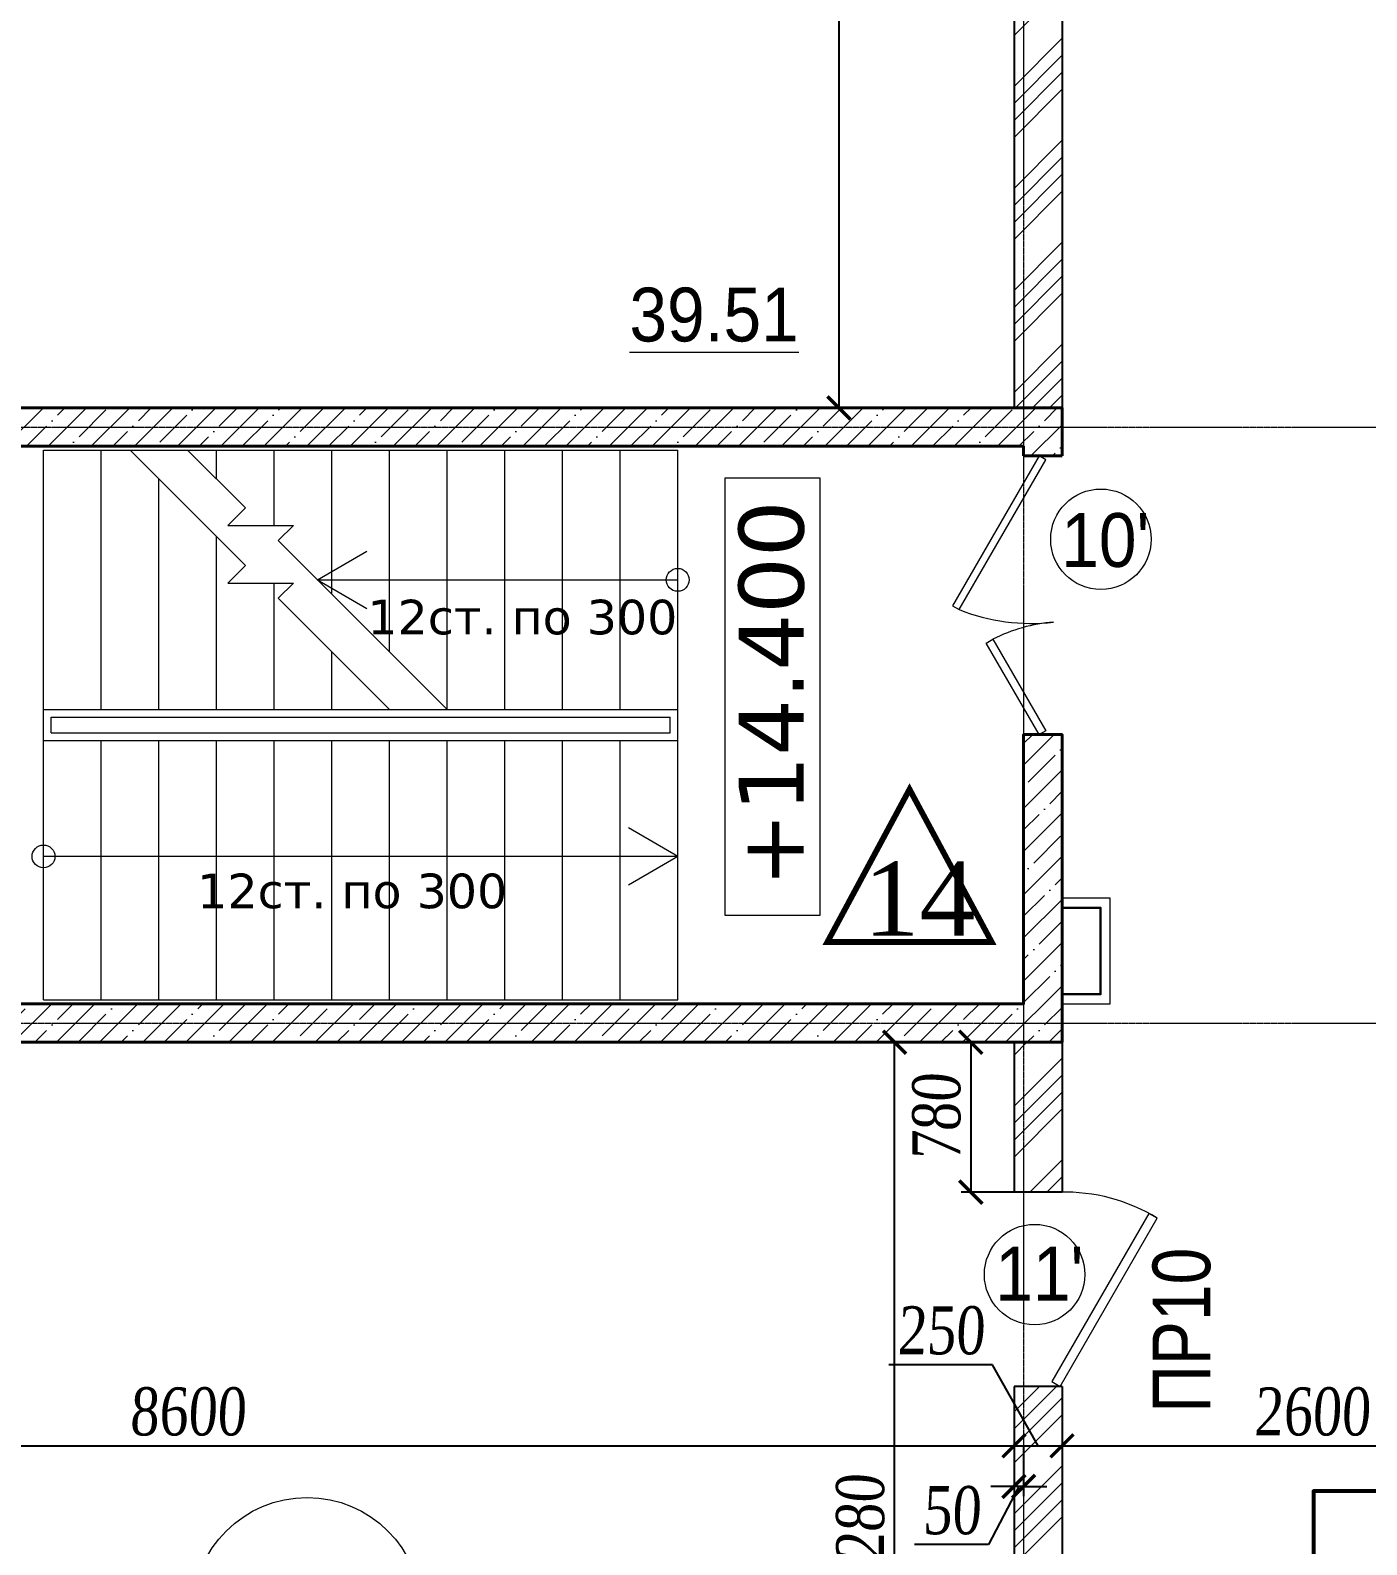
# Model space of a CAD drawing. Header units: inches. Extents: x -407541 to 6688123, y -998590 to 1205599.
# Drawn here: x 90235 to 97189, y 225124 to 233001 of the extents above; entities that cross this region are included whole.
import ezdxf

# ---------------------------------------------------------------- set-up
doc = ezdxf.new("R2010")
doc.units = ezdxf.units.IN
doc.header["$MEASUREMENT"] = 0
doc.linetypes.add('ACAD_ISO04W100', pattern=[30, 24, -3, 0, -3])
for name, color, linetype, lineweight in [('1', 7, 'Continuous', 18), ('ведомость проемов', 3, 'Continuous', 9), ('гипрок', 35, 'Continuous', 15), ('двери', 123, 'Continuous', 13), ('Дырки ВК', 26, 'Continuous', 30), ('Лестница', 7, 'Continuous', 13), ('марки полов', 140, 'Continuous', 5), ('МОНОЛИТ', 5, 'Continuous', 40), ('Оси', 254, 'ACAD_ISO04W100', 5), ('отметки', 50, 'Continuous', 13), ('ПЕРЕГОРОДКА', 7, 'Continuous', 25), ('Перемычки', 21, 'Continuous', 13), ('площади', 40, 'Continuous', 9), ('размер внутр', 142, 'Continuous', 5), ('Текст', 7, 'Continuous', 18), ('Штриховка', 7, 'Continuous', 9), ('ШТРИХОВКА КИРПИЧ', 30, 'Continuous', 9), ('Экспликацийа', 7, 'Continuous', 18)]:
    doc.layers.add(name, color=color, linetype=linetype, lineweight=lineweight)
doc.styles.get("Standard").update_dxf_attribs({"font": 'arial.ttf'})
doc.styles.add('style1', font='arial.ttf', dxfattribs={"width": 0.9, "height": 500})
doc.styles.add('STYLE2', font='times.ttf', dxfattribs={"width": 0.8, "oblique": 3})
doc.styles.add('стиль1', font='times.ttf')
doc.dimstyles.new('vnytren', dxfattribs={"dimtxt": 250, "dimasz": 120, "dimexe": 50, "dimexo": 0, "dimgap": 50, "dimtad": 1, "dimdec": 0, "dimzin": 0, "dimdsep": 46, "dimtxsty": 'STYLE2', "dimblk": 'ARCHTICK', "dimcen": 0, "dimadec": 0, "dimazin": 0, "dimtfac": 1, "dimtdec": 0, "dimtmove": 1, "dimatfit": 2, "dimldrblk": 'DOT', "dimfxl": 1, "dimtolj": 1, "dimtzin": 0, "dimarcsym": 0})

# ---------------------------------------------------------------- blocks, each defined once
blk = doc.blocks.new('DOOR910')
at = {"layer": 'двери'}
for p, q in [((6780603.9, 859519.6), (6780503.9, 859519.6)), ((6780603.9, 858509.6), (6780503.9, 858509.6))]:
    blk.add_line(p, q, dxfattribs=at)
blk.add_lwpolyline([(6781108.9, 859384.3), (6781065.6, 859409.3), (6780560.6, 858534.6), (6780603.9, 858509.6)], close=True, dxfattribs=at)
blk.add_arc((6780628.9, 858602.9), 917, 58.43783, 91.56217, dxfattribs=at)
blk = doc.blocks.new('DVER 2')
at = {"layer": 'двери'}
for p, q in [((6356188.8, 594490.7), (6356068.8, 594490.7)), ((6356188.8, 593040.7), (6356068.8, 593040.7))]:
    blk.add_line(p, q, dxfattribs=at)
for points in [[(6356068.8, 594490.7), (6355618.8, 593711.3), (6355653.5, 593691.3), (6356103.5, 594470.7), (6356068.8, 594490.7)], [(6356068.8, 593040.7), (6355793.8, 593517), (6355828.5, 593537), (6356103.5, 593060.7), (6356068.8, 593040.7)]]:
    blk.add_lwpolyline(points, dxfattribs=at)
for centre, radius, start, end in [((6356027.7, 594627.8), 1008.5, 248.21852, 276.66828), ((6356214.1, 592773.8), 855.2, 94.65037, 116.80634)]:
    blk.add_arc(centre, radius, start, end, dxfattribs=at)
blk = doc.blocks.new('_ARCHTICK')
at = {"color": 0, "linetype": 'ByBlock', "const_width": 0.15}
blk.add_lwpolyline([(-0.5, -0.5), (0.5, 0.5)], dxfattribs=at)
blk = doc.blocks.new('*D1645')
at = {"layer": 'размер внутр', "color": 0, "lineweight": -2, "transparency": 16777216}
for p, q in [((95353.3, 227737.6), (95078.3, 227737.6)), ((95128.3, 227737.6), (95128.3, 226957.6)), ((95353.3, 226957.6), (95078.3, 226957.6))]:
    blk.add_line(p, q, dxfattribs=at)
at = {"layer": 'размер внутр', "color": 0, "lineweight": -2, "transparency": 16777216, "xscale": 120, "yscale": 120, "zscale": 120}
for p, rotation in [((95128.3, 227737.6), 90), ((95128.3, 226957.6), 270)]:
    blk.add_blockref('_ARCHTICK', p, dxfattribs=dict(at, rotation=rotation))
at = {"layer": 'размер внутр', "color": 0, "transparency": 16777216, "insert": (94950.8, 227347.6), "char_height": 250, "attachment_point": 5, "rotation": 90, "style": 'STYLE2'}
blk.add_mtext('\\A1;780', dxfattribs=at)
blk = doc.blocks.new('_Dot')
at = {"color": 0, "linetype": 'ByBlock', "lineweight": -2}
blk.add_line((-0.5, 0), (-1, 0), dxfattribs=at)
at = {"color": 0, "linetype": 'ByBlock', "const_width": 0.5}
blk.add_lwpolyline([(-0.25, 0, 1), (0.25, 0, 1)], format="xyb", close=True, dxfattribs=at)
blk = doc.blocks.new('*D1907')
at = {"layer": 'размер внутр', "color": 0, "lineweight": -2, "transparency": 16777216}
for p, q in [((95128, 227737.6), (94681.6, 227737.6)), ((94731.6, 223457.2), (94731.6, 227737.6)), ((95204.6, 223457.2), (94681.6, 223457.2))]:
    blk.add_line(p, q, dxfattribs=at)
at = {"layer": 'размер внутр', "color": 0, "lineweight": -2, "transparency": 16777216, "xscale": 120, "yscale": 120, "zscale": 120}
for p, rotation in [((94731.6, 227737.6), 90), ((94731.6, 223457.2), 270)]:
    blk.add_blockref('_ARCHTICK', p, dxfattribs=dict(at, rotation=rotation))
at = {"layer": 'размер внутр', "color": 0, "transparency": 16777216, "insert": (94554.4, 225187), "char_height": 250, "attachment_point": 5, "rotation": 90, "style": 'STYLE2'}
blk.add_mtext('\\A1;4280', dxfattribs=at)
blk = doc.blocks.new('*D1948')
at = {"layer": 'размер внутр', "color": 0, "lineweight": -2, "transparency": 16777216}
for p, q in [((86753.4, 227555.7), (86753.4, 225588.3)), ((95353.3, 225817.4), (95353.3, 225588.3)), ((86753.4, 225638.3), (95353.3, 225638.3))]:
    blk.add_line(p, q, dxfattribs=at)
at = {"layer": 'размер внутр', "color": 0, "lineweight": -2, "transparency": 16777216, "xscale": 120, "yscale": 120, "zscale": 120, "rotation": 180}
blk.add_blockref('_ARCHTICK', (86753.4, 225638.3), dxfattribs=at)
at = {"layer": 'размер внутр', "color": 0, "lineweight": -2, "transparency": 16777216, "xscale": 120, "yscale": 120, "zscale": 120}
blk.add_blockref('_ARCHTICK', (95353.3, 225638.3), dxfattribs=at)
at = {"layer": 'размер внутр', "color": 0, "transparency": 16777216, "insert": (91053.3, 225815.5), "char_height": 250, "attachment_point": 5, "style": 'STYLE2'}
blk.add_mtext('\\A1;8600', dxfattribs=at)
blk = doc.blocks.new('*D1949')
at = {"layer": 'размер внутр', "color": 0, "lineweight": -2, "transparency": 16777216}
for p, q in [((95242, 226060.3), (94702.8, 226060.3)), ((95478.3, 225638.3), (95242, 226060.3)), ((95353.3, 225817.4), (95353.3, 225588.3)), ((95603.3, 225810.5), (95603.3, 225588.3)), ((95353.3, 225638.3), (95603.3, 225638.3))]:
    blk.add_line(p, q, dxfattribs=at)
at = {"layer": 'размер внутр', "color": 0, "lineweight": -2, "transparency": 16777216, "xscale": 120, "yscale": 120, "zscale": 120, "rotation": 180}
blk.add_blockref('_ARCHTICK', (95353.3, 225638.3), dxfattribs=at)
at = {"layer": 'размер внутр', "color": 0, "lineweight": -2, "transparency": 16777216, "xscale": 120, "yscale": 120, "zscale": 120}
blk.add_blockref('_ARCHTICK', (95603.3, 225638.3), dxfattribs=at)
at = {"layer": 'размер внутр', "color": 0, "transparency": 16777216, "insert": (94972.4, 226237.4), "char_height": 250, "attachment_point": 5, "style": 'STYLE2'}
blk.add_mtext('\\A1;250', dxfattribs=at)
blk = doc.blocks.new('*D1950')
at = {"layer": 'размер внутр', "color": 0, "lineweight": -2, "transparency": 16777216}
for p, q in [((95603.3, 225810.5), (95603.3, 225588.3)), ((98203.3, 225723.1), (98203.3, 225588.3)), ((95603.3, 225638.3), (98203.3, 225638.3))]:
    blk.add_line(p, q, dxfattribs=at)
at = {"layer": 'размер внутр', "color": 0, "lineweight": -2, "transparency": 16777216, "xscale": 120, "yscale": 120, "zscale": 120, "rotation": 180}
blk.add_blockref('_ARCHTICK', (95603.3, 225638.3), dxfattribs=at)
at = {"layer": 'размер внутр', "color": 0, "lineweight": -2, "transparency": 16777216, "xscale": 120, "yscale": 120, "zscale": 120}
blk.add_blockref('_ARCHTICK', (98203.3, 225638.3), dxfattribs=at)
at = {"layer": 'размер внутр', "color": 0, "transparency": 16777216, "insert": (96903.3, 225815.5), "char_height": 250, "attachment_point": 5, "style": 'STYLE2'}
blk.add_mtext('\\A1;2600', dxfattribs=at)
blk = doc.blocks.new('*D1965')
at = {"layer": 'размер внутр', "color": 0, "lineweight": -2, "transparency": 16777216}
for p, q in [((94796.2, 236737.2), (94392.4, 236737.2)), ((94442.4, 236737.2), (94442.4, 231037.3)), ((94865.9, 231037.3), (94392.4, 231037.3))]:
    blk.add_line(p, q, dxfattribs=at)
at = {"layer": 'размер внутр', "color": 0, "lineweight": -2, "transparency": 16777216, "xscale": 120, "yscale": 120, "zscale": 120}
for p, rotation in [((94442.4, 236737.2), 90), ((94442.4, 231037.3), 270)]:
    blk.add_blockref('_ARCHTICK', p, dxfattribs=dict(at, rotation=rotation))
at = {"layer": 'размер внутр', "color": 0, "transparency": 16777216, "insert": (94264.9, 233887.2), "char_height": 250, "attachment_point": 5, "rotation": 90, "style": 'STYLE2'}
blk.add_mtext('\\A1;5700', dxfattribs=at)
blk = doc.blocks.new('*D2027')
at = {"layer": 'размер внутр', "color": 0, "lineweight": -2, "transparency": 16777216}
for p, q in [((95353.3, 225740.4), (95353.3, 225377.1)), ((95403.4, 225638.3), (95403.4, 225377.1)), ((95378.3, 225427.1), (95220.1, 225124.4)), ((95353.3, 225427.1), (95233.3, 225427.1)), ((95403.4, 225427.1), (95353.3, 225427.1)), ((95403.4, 225427.1), (95353.3, 225427.1)), ((95403.4, 225427.1), (95523.4, 225427.1)), ((95220.1, 225124.4), (94836.1, 225124.4))]:
    blk.add_line(p, q, dxfattribs=at)
at = {"layer": 'размер внутр', "color": 0, "lineweight": -2, "transparency": 16777216, "xscale": 120, "yscale": 120, "zscale": 120}
blk.add_blockref('_ARCHTICK', (95353.3, 225427.1), dxfattribs=at)
at = {"layer": 'размер внутр', "color": 0, "lineweight": -2, "transparency": 16777216, "xscale": 120, "yscale": 120, "zscale": 120, "rotation": 180}
blk.add_blockref('_ARCHTICK', (95403.4, 225427.1), dxfattribs=at)
at = {"layer": 'размер внутр', "color": 0, "transparency": 16777216, "insert": (95028.1, 225301.6), "char_height": 250, "attachment_point": 5, "style": 'STYLE2'}
blk.add_mtext('\\A1;50', dxfattribs=at)

msp = doc.modelspace()

# ---------------------------------------------------------------- hatches: boundary and pattern name
at = {"layer": 'Штриховка', "ltscale": 0.1}
h = msp.add_hatch(dxfattribs=at)
h.set_pattern_fill('ANSI35', color=256, scale=25, style=0)
h.set_pattern_definition([(45, (-227019.86, 318050.7), (-112.2532, 112.2532), []), (45, (-226907.61, 318050.7), (-112.2532, 112.2532), [198.4375, -39.6875, 0, -39.6875])])
h.paths.add_polyline_path([(88803.5, 230937.2), (88603.7, 230937.2), (88603.7, 230599.8), (88803.5, 230599.8)])
h.paths.add_polyline_path([(88803.5, 231037.6), (88603.7, 231037.6), (88603.7, 230937.2), (88803.5, 230937.2)])
h.paths.add_polyline_path([(95403.5, 231037.2), (88803.5, 231037.6), (88803.5, 230937.2), (95403.5, 230937.2)])
h.paths.add_polyline_path([(95403.5, 230937.2), (88803.5, 230937.2), (88803.5, 230837.6), (95403.5, 230837.6)])
h.paths.add_polyline_path([(95603.4, 231037.2), (95403.5, 231037.2), (95403.5, 230937.2), (95603.4, 230937.2)])
h.paths.add_polyline_path([(95603.4, 230937.2), (95403.5, 230937.2), (95403.5, 230787.6), (95603.4, 230787.6)])
h.paths.add_polyline_path([(95602.7, 229337.6), (95483.5, 229337.6), (95483.5, 229337.6), (95403.5, 229337.6), (95403.5, 227836.8), (95603.4, 227836.8)])
h.paths.add_polyline_path([(95603.4, 227836.8), (95403.5, 227836.8), (95403.5, 227737.6), (95603.5, 227737.6)])
h.paths.add_polyline_path([(95403.5, 227937.6), (88803.5, 227937.6), (88803.5, 227836.8), (95403.5, 227836.8)])
h.paths.add_polyline_path([(95403.5, 227836.8), (88803.5, 227836.8), (88803.5, 227737.6), (95403.5, 227737.6)])
h.paths.add_polyline_path([(88803.5, 227836.8), (88603.7, 227836.8), (88603.7, 227737.6), (88803.5, 227737.6)])
h.paths.add_polyline_path([(88803.5, 228228.7), (88603.7, 228228.7), (88603.7, 227836.8), (88803.5, 227836.8), (88803.5, 227937.6), (88803.5, 227937.6)])
at = {"layer": 'ШТРИХОВКА КИРПИЧ', "ltscale": 0.1}
h = msp.add_hatch(dxfattribs=at)
h.set_pattern_fill('ANSI34', color=256, scale=500, style=0)
h.paths.add_polyline_path([(105003.2, 235597.1), (98533.2, 235597.1), (98533.2, 235347.1), (105003.2, 235347.1)])
h.paths.add_polyline_path([(98533.2, 235597.1), (98453.4, 235597.1), (98453.4, 236737.2), (98203.4, 236737.2), (98203.4, 233187.2), (98453.4, 233187.2), (98453.4, 235347.1), (98533.2, 235347.1)])
h.paths.add_polyline_path([(105461.7, 235597.1), (105341.7, 235597.1), (105003.2, 235597.1), (105003.2, 235347.1), (105461.7, 235347.1)])
h.paths.add_polyline_path([(104803.2, 231137.2), (98603.4, 231137.2), (98603.4, 230937.2), (104803.2, 230937.2)])
h.paths.add_polyline_path([(104803.2, 230937.2), (98603.4, 230937.2), (98603.4, 230887.2), (104803.2, 230887.2)])
h.paths.add_polyline_path([(98453.4, 232177.2), (98213.6, 232177.2, -0.002795), (98203.4, 232177), (98203.4, 231137.2), (98453.4, 231137.2)])
h.paths.add_polyline_path([(95605.1, 234687, -0.003317), (95592.9, 234687.2), (95492.9, 234687.2), (95353.3, 234687.2), (95353.3, 231037.2), (95603.3, 231037.2)])
h.paths.add_polyline_path([(96196.8, 235493.7), (96196.8, 236505.4), (95737.3, 236505.4), (95737.2, 235493.7)], flags=9)
h.paths.add_polyline_path([(96493.5, 235702.1), (97168.2, 235702.1), (97168.2, 235124.6), (96493.5, 235124.6)], flags=9)
h = msp.add_hatch(dxfattribs=at)
h.set_pattern_fill('ANSI34', color=256, scale=500, style=0)
h.paths.add_polyline_path([(95603.3, 227737.6), (95353.3, 227737.6), (95353.3, 226957.6), (95593.3, 226957.6, -0.002727), (95603.3, 226957.8)])
h.paths.add_polyline_path([(95353.3, 223457.2), (95273.3, 223457.2), (95273.3, 223207.2), (95353.3, 223207.2), (95353.3, 222937.2), (95603.3, 222937.2), (95603.3, 225947.6), (95353.3, 225947.6)])
h.paths.add_polyline_path([(95353.3, 222017.2), (95593.3, 222017.2, -0.00271), (95603.3, 222017.4), (95603.3, 222537.2), (95353.3, 222537.2)])
h.paths.add_polyline_path([(95353.3, 219337.2), (95603.3, 219337.2), (95603.3, 220109.8), (95603.1, 220109.8), (95603.1, 220159.8), (95603, 220159.8), (95603, 220359.8), (95603.3, 220359.8), (95603.3, 221007.2), (95353.3, 221007.2)])

# ---------------------------------------------------------------- linework, layer by layer
at = {"lineweight": 53}
msp.add_lwpolyline([(98932.6, 226732.8), (98932.6, 225403), (96911, 225403), (96911, 224274.9)], dxfattribs=at)
at = {"layer": '1', "color": 7}
for p, q in [((91728.7, 230142.6), (91985.1, 230291.5)), ((91728.7, 230142.6), (93603.7, 230142.6)), ((91728.7, 230142.6), (91985.1, 229993.8)), ((93603.7, 228703.9), (93347.3, 228852.8)), ((93603.7, 228703.9), (90303.7, 228703.9)), ((93603.7, 228703.9), (93347.3, 228555.1))]:
    msp.add_line(p, q, dxfattribs=at)
for centre in [(93603.7, 230142.6), (90303.7, 228703.9)]:
    msp.add_circle(centre, 59.5, dxfattribs=at)
at = {"layer": 'ведомость проемов'}
for centre in [(95805.3, 230353.9), (95460.3, 226529.2)]:
    msp.add_circle(centre, 261.1, dxfattribs=at)
at = {"layer": 'гипрок', "ltscale": 0.1}
msp.add_lwpolyline([(95603.2, 228437.2), (95803.2, 228437.2), (95803.2, 227987.2), (95603.2, 227987.2), (95603.2, 227937.2), (95853.2, 227937.2), (95853.2, 228487.2), (95603.2, 228487.2), (95603.2, 228437.2)], dxfattribs=at)
at = {"layer": 'Дырки ВК'}
msp.add_lwpolyline([(95603.4, 227987.2), (95803.4, 227987.2), (95803.4, 228437.2), (95603.4, 228437.2)], close=True, dxfattribs=at)
at = {"layer": 'Лестница', "color": 7}
for p, q in [((90303.7, 227957.6), (90303.7, 230817.6)), ((90303.7, 230817.6), (93603.7, 230817.6)), ((90603.7, 229467.6), (90603.7, 230817.6)), ((91203.7, 230667.6), (91203.7, 230817.6)), ((91503.7, 230426.1), (91503.7, 230817.6)), ((91803.7, 230067.6), (91803.7, 230817.6)), ((92103.7, 229767.6), (92103.7, 230817.6)), ((92403.7, 229467.6), (92403.7, 230817.6)), ((92403.7, 229467.6), (92403.7, 230817.6)), ((92703.7, 229467.6), (92703.7, 230817.6)), ((92703.7, 229467.6), (92703.7, 230817.6)), ((93003.7, 229467.6), (93003.7, 230817.6)), ((93003.7, 229467.6), (93003.7, 230817.6)), ((93303.7, 229467.6), (93303.7, 230817.6)), ((93303.7, 229467.6), (93303.7, 230817.6)), ((93603.7, 227957.6), (93603.7, 230817.6)), ((93603.7, 228089.2), (93603.7, 230749.2)), ((90603.7, 229467.6), (90603.7, 230689.2)), ((90903.7, 229617.6), (90903.7, 230667.6)), ((90903.7, 229467.6), (90903.7, 230667.6)), ((92103.7, 229767.6), (92103.7, 230517.6)), ((91203.7, 229467.6), (91203.7, 230367.6)), ((91803.7, 230067.6), (91803.7, 230217.6)), ((91503.7, 229467.6), (91503.7, 230126.1)), ((91503.7, 229467.6), (91503.7, 229859.2)), ((91803.7, 229467.6), (91803.7, 229767.6)), ((91803.7, 229467.6), (91803.7, 229767.6)), ((91203.7, 229467.6), (91203.7, 229617.6)), ((90303.7, 229467.6), (93603.7, 229467.6)), ((90343.7, 229347.6), (90343.7, 229427.6)), ((90343.7, 229427.6), (93563.7, 229427.6)), ((93563.7, 229347.6), (93563.7, 229427.6)), ((90343.7, 229347.6), (93563.7, 229347.6)), ((90303.7, 229307.6), (93603.7, 229307.6)), ((90603.7, 227957.6), (90603.7, 229307.6)), ((90603.7, 227957.6), (90603.7, 229307.6)), ((90903.7, 227957.6), (90903.7, 229307.6)), ((90903.7, 227957.6), (90903.7, 229307.6)), ((91203.7, 227957.6), (91203.7, 229307.6)), ((91203.7, 227957.6), (91203.7, 229307.6)), ((91503.7, 227957.6), (91503.7, 229307.6)), ((91803.7, 227957.6), (91803.7, 229307.6)), ((92103.7, 227957.6), (92103.7, 229307.6)), ((92403.7, 227957.6), (92403.7, 229307.6)), ((92403.7, 227957.6), (92403.7, 229307.6)), ((92703.7, 227957.6), (92703.7, 229307.6)), ((92703.7, 227957.6), (92703.7, 229307.6)), ((93003.7, 227957.6), (93003.7, 229307.6)), ((93303.7, 227957.6), (93303.7, 229307.6)), ((90303.7, 227957.6), (93603.7, 227957.6))]:
    msp.add_line(p, q, dxfattribs=at)
at = {"layer": 'Лестница'}
for points in [[(90753.7, 230817.6), (91354, 230217.3), (91262.8, 230126.1), (91604, 230126.1), (91524.6, 230046.7), (92103.7, 229467.6)], [(91053.7, 230817.6), (91354, 230517.3), (91262.8, 230426.1), (91604, 230426.1), (91524.6, 230346.7), (92403.7, 229467.6)]]:
    msp.add_lwpolyline(points, dxfattribs=at)
at = {"layer": 'марки полов', "const_width": 30}
msp.add_lwpolyline([(94382.2, 228258.7), (94809.7, 229053.2), (95237.2, 228258.7)], close=True, dxfattribs=at)
at = {"layer": 'МОНОЛИТ'}
for p, q in [((88603.2, 231037.6), (95603.5, 231037.2)), ((95603.5, 231037.2), (95603.5, 230787.6)), ((95403.5, 230837.6), (88803.2, 230837.6)), ((95403.5, 230787.6), (95403.5, 230837.6)), ((95603.5, 230787.6), (95403.5, 230787.6))]:
    msp.add_line(p, q, dxfattribs=at)
msp.add_lwpolyline([(88603.2, 228337.6), (88803.2, 228337.6), (88803.2, 227937.6), (95403.5, 227937.6), (95403.5, 229337.6), (95603.5, 229337.6), (95603.5, 227737.6), (88603.2, 227737.6), (88603.2, 227737.6)], close=True, dxfattribs=at)
at = {"layer": 'Оси', "ltscale": 0.3}
for p, q in [((95403.4, 278737.2), (95403.4, 186893.5)), ((79444.3, 230937.2), (114285.8, 230937.2)), ((79444.3, 227837.2), (114285.8, 227837.2))]:
    msp.add_line(p, q, dxfattribs=at)
at = {"layer": 'отметки'}
msp.add_lwpolyline([(93850.8, 228397.1), (93850.8, 230673.5), (94343.4, 230673.5), (94343.4, 228397.1)], close=True, dxfattribs=at)
at = {"layer": 'ПЕРЕГОРОДКА', "ltscale": 0.1}
for p, q in [((95353.3, 234687.2), (95353.3, 231037.2)), ((95603.3, 234687.2), (95603.3, 231037.6)), ((95353.3, 227737.6), (95353.3, 226957.6)), ((95603.3, 227737.6), (95603.3, 226957.8)), ((95353.3, 225947.6), (95353.3, 223457.2)), ((95603.3, 225947.6), (95603.3, 222017.2))]:
    msp.add_line(p, q, dxfattribs=at)
at = {"layer": 'ПЕРЕГОРОДКА'}
for p, q in [((95603.3, 226957.6), (95353.3, 226957.6)), ((95603.3, 225947.6), (95353.3, 225947.6))]:
    msp.add_line(p, q, dxfattribs=at)
at = {"layer": 'Экспликацийа'}
msp.add_circle((91675.1, 224774.4), 595, dxfattribs=at)

# ---------------------------------------------------------------- block references
at = {"layer": 'двери'}
for name, p in [('DVER 2', (-6260585.4, -363703.1)), ('DOOR910', (-6685010.6, -632562))]:
    msp.add_blockref(name, p, dxfattribs=at)

# ---------------------------------------------------------------- texts
at = {"layer": 'ведомость проемов', "char_height": 280, "width": 4068.199, "attachment_point": 1, "style": 'style1'}
for s, insert in [("10'", (95599.1, 230489.9)), ("11'", (95255.7, 226674))]:
    msp.add_mtext(s, dxfattribs=dict(at, insert=insert))
at = {"layer": 'марки полов', "insert": (94570.6, 228676.8), "char_height": 385, "width": 645.369, "attachment_point": 1, "style": 'стиль1'}
msp.add_mtext('14', dxfattribs=at)
at = {"layer": 'отметки', "insert": (94264.9, 229550.6), "char_height": 338, "width": 999.343, "attachment_point": 8, "rotation": 90}
msp.add_mtext('{\\fVerdana|b0|i0|c204|p34;+14.400}', dxfattribs=at)
at = {"layer": 'Перемычки', "width": 0.82}
msp.add_text('ПР10', height=300, rotation=89.99787, dxfattribs=at).set_placement((96374.2, 225810.5))
at = {"layer": 'площади', "insert": (93352.4, 231662.7), "char_height": 280, "width": 1499.075, "attachment_point": 1, "style": 'style1'}
msp.add_mtext('{\\L39.51}', dxfattribs=at)
at = {"layer": 'Текст', "char_height": 180, "width": 2526.139, "attachment_point": 8}
for insert in [(92795.1, 229855.8), (91909.9, 228431.3)]:
    msp.add_mtext('{\\fVerdana|b0|i0|c204|p34;12cт. по 300}', dxfattribs=dict(at, insert=insert))

# ---------------------------------------------------------------- dimensions: what is measured, and where the dimension line sits
at = {"layer": 'размер внутр'}
for base, p1, p2, picture, middle in [((94442.4, 231037.3), (94796.2, 236737.2), (94865.9, 231037.3), '*D1965', (94264.9, 233887.2)), ((95128.3, 226957.6), (95353.3, 227737.6), (95353.3, 226957.6), '*D1645', (94950.8, 227347.6))]:
    dim = msp.add_linear_dim(base=base, p1=p1, p2=p2, angle=90, dimstyle='vnytren', dxfattribs=at)
    dim.commit()
    dim.dimension.update_dxf_attribs({"geometry": picture, "text_midpoint": middle})
dim = msp.add_linear_dim(base=(94731.6, 227737.6), p1=(95204.6, 223457.2), p2=(95128, 227737.6), angle=90, dimstyle='vnytren', dxfattribs=at)
dim.commit()
dim.dimension.update_dxf_attribs({"geometry": '*D1907', "text_midpoint": (94731.6, 225187), "dimtype": 160})
for base, p1, p2, picture, middle in [((95353.3, 225638.3), (86753.4, 227555.7), (95353.3, 225817.4), '*D1948', (91053.3, 225815.5)), ((98203.3, 225638.3), (95603.3, 225810.5), (98203.3, 225723.1), '*D1950', (96903.3, 225815.5))]:
    dim = msp.add_linear_dim(base=base, p1=p1, p2=p2, dimstyle='vnytren', dxfattribs=at)
    dim.commit()
    dim.dimension.update_dxf_attribs({"geometry": picture, "text_midpoint": middle})
for base, p1, p2, picture, middle in [((95603.3, 225638.3), (95353.3, 225817.4), (95603.3, 225810.5), '*D1949', (95192, 226060.3)), ((95353.3, 225427.1), (95403.4, 225638.3), (95353.3, 225740.4), '*D2027', (95170.1, 225124.4))]:
    dim = msp.add_linear_dim(base=base, p1=p1, p2=p2, dimstyle='vnytren', dxfattribs=at)
    dim.commit()
    dim.dimension.update_dxf_attribs({"geometry": picture, "text_midpoint": middle, "dimtype": 160})

doc.saveas('drawing.dxf')
